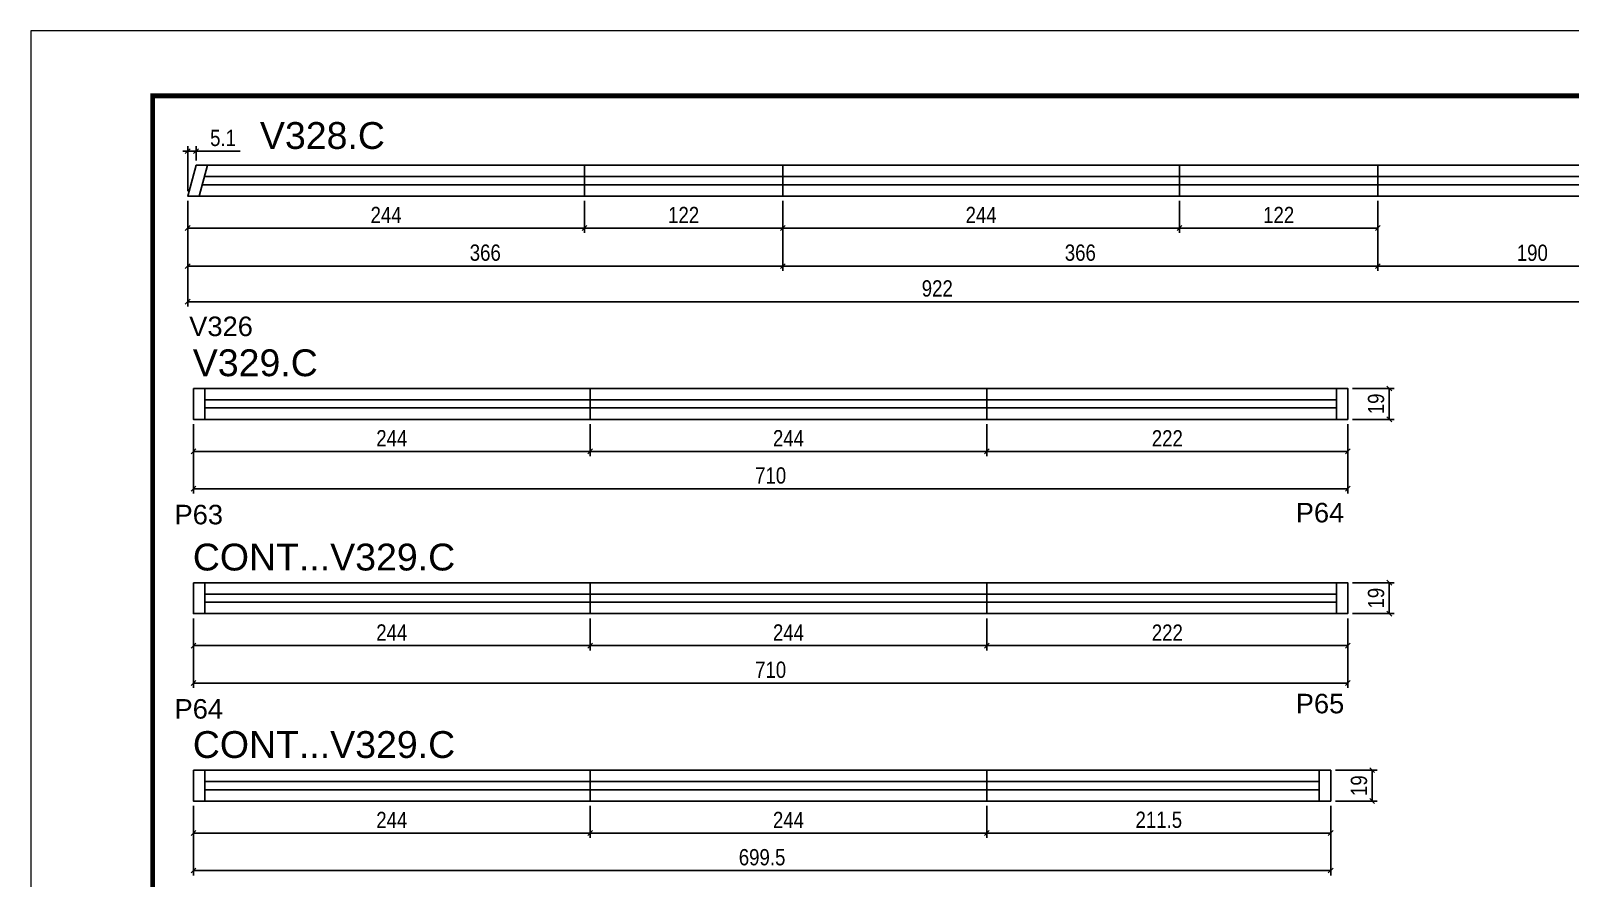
# Model space of a CAD drawing. Extents: x 3090 to 9343, y 762 to 5258.
# Drawn here: x 4688 to 5635, y 2439 to 2961 of the extents above; entities that cross this region are included whole.
import ezdxf

# ---------------------------------------------------------------- set-up
doc = ezdxf.new("R2010")
doc.units = 0
doc.linetypes.add('DASHED', pattern=[0.75, 0.5, -0.25])
doc.layers.add('00 - FELIPE', color=2, linetype='Continuous', plot=False)
for name, color, linetype in [('5', 5, 'Continuous'), ('NOMENCLATURA', 7, 'Continuous'), ('Painéis', 200, 'Continuous'), ('SARR_2.2x7', 40, 'Continuous')]:
    doc.layers.add(name, color=color, linetype=linetype)
for name, color, linetype, lineweight in [('Escoras', 2, 'Continuous', 25), ('Folhas', 255, 'Continuous', 9), ('Romaneio', 3, 'Continuous', 13), ('SARRAFO DE PRESSAO', 251, 'DASHED', 9)]:
    doc.layers.add(name, color=color, linetype=linetype, lineweight=lineweight)
doc.styles.add('COTA TECNICA', font='techl___.ttf', dxfattribs={"height": 10})
doc.styles.add('COTA TECNICA-50', font='techl___.ttf', dxfattribs={"height": 10})
doc.styles.get("Standard").update_dxf_attribs({"font": 'arial.ttf'})
doc.dimstyles.new('COTA PAINEL-50', dxfattribs={"dimtxt": 10, "dimasz": 3, "dimexe": 3, "dimexo": 3, "dimgap": 3, "dimtad": 1, "dimdec": 1, "dimzin": 12, "dimdsep": 46, "dimtxsty": 'COTA TECNICA-50', "dimblk1": 'OBLIQUE', "dimblk2": 'OBLIQUE', "dimsah": 1, "dimcen": 0.9, "dimclrd": 4, "dimclre": 4, "dimclrt": 240, "dimadec": 1, "dimazin": 3, "dimtfac": 1, "dimtdec": 1, "dimtmove": 0, "dimatfit": 3, "dimfxl": 1, "dimtolj": 1, "dimtzin": 12, "dimarcsym": 0})
doc.dimstyles.new('PAINEL', dxfattribs={"dimtxt": 10, "dimasz": 3, "dimexe": 3, "dimexo": 3, "dimgap": 3, "dimtad": 1, "dimdec": 1, "dimzin": 12, "dimdsep": 46, "dimtxsty": 'COTA TECNICA', "dimblk1": 'OBLIQUE', "dimblk2": 'OBLIQUE', "dimsah": 1, "dimcen": 0.9, "dimclrd": 4, "dimclre": 4, "dimclrt": 240, "dimadec": 1, "dimazin": 3, "dimtfac": 1, "dimtdec": 1, "dimtmove": 0, "dimatfit": 3, "dimfxl": 1, "dimtolj": 1, "dimtzin": 12, "dimarcsym": 0})

# ---------------------------------------------------------------- blocks, each defined once
blk = doc.blocks.new('9999999999')
at = {"layer": 'Folhas'}
blk.add_lwpolyline([(98138.98, 34190.21), (99623.98, 34190.21), (99623.98, 35240.21), (98138.98, 35240.21)], close=True, dxfattribs=at)
at = {"layer": 'Folhas', "color": 30, "const_width": 3}
blk.add_lwpolyline([(98213.98, 34230.21), (99583.98, 34230.21), (99583.98, 35200.21), (98213.98, 35200.21)], close=True, dxfattribs=at)
blk = doc.blocks.new('_Oblique')
at = {"color": 0, "linetype": 'ByBlock', "lineweight": -2}
blk.add_line((-0.5, -0.5), (0.5, 0.5), dxfattribs=at)
blk = doc.blocks.new('*D348')
at = {"layer": 'Defpoints', "color": 0, "linetype": 'ByBlock', "transparency": 16777216}
for p in [(4784.97, 2858.84), (5028.97, 2858.84), (5028.97, 2839.16)]:
    blk.add_point(p, dxfattribs=at)
at = {"layer": 'Romaneio', "color": 4, "linetype": 'ByBlock', "lineweight": -2, "transparency": 16777216}
for p, q in [((4784.97, 2855.84), (4784.97, 2836.16)), ((5028.97, 2855.84), (5028.97, 2836.16)), ((4784.97, 2839.16), (5028.97, 2839.16))]:
    blk.add_line(p, q, dxfattribs=at)
at = {"layer": 'Romaneio', "color": 4, "linetype": 'ByBlock', "lineweight": -2, "transparency": 16777216, "xscale": 3, "yscale": 3, "zscale": 3, "rotation": 180}
blk.add_blockref('_Oblique', (4784.97, 2839.16), dxfattribs=at)
at = {"layer": 'Romaneio', "color": 4, "linetype": 'ByBlock', "lineweight": -2, "transparency": 16777216, "xscale": 3, "yscale": 3, "zscale": 3}
blk.add_blockref('_Oblique', (5028.97, 2839.16), dxfattribs=at)
at = {"layer": 'Romaneio', "color": 240, "linetype": 'ByBlock', "transparency": 16777216, "insert": (4906.97, 2847.23), "char_height": 10, "attachment_point": 5, "style": 'COTA TECNICA-50'}
blk.add_mtext('\\A1;244', dxfattribs=at)
blk = doc.blocks.new('*D349')
at = {"layer": 'Defpoints', "color": 0, "linetype": 'ByBlock', "transparency": 16777216}
for p in [(5028.97, 2858.84), (5150.97, 2858.84), (5150.97, 2839.16)]:
    blk.add_point(p, dxfattribs=at)
at = {"layer": 'Romaneio', "color": 4, "linetype": 'ByBlock', "lineweight": -2, "transparency": 16777216}
for p, q in [((5028.97, 2855.84), (5028.97, 2836.16)), ((5150.97, 2855.84), (5150.97, 2836.16)), ((5028.97, 2839.16), (5150.97, 2839.16))]:
    blk.add_line(p, q, dxfattribs=at)
at = {"layer": 'Romaneio', "color": 4, "linetype": 'ByBlock', "lineweight": -2, "transparency": 16777216, "xscale": 3, "yscale": 3, "zscale": 3, "rotation": 180}
blk.add_blockref('_Oblique', (5028.97, 2839.16), dxfattribs=at)
at = {"layer": 'Romaneio', "color": 4, "linetype": 'ByBlock', "lineweight": -2, "transparency": 16777216, "xscale": 3, "yscale": 3, "zscale": 3}
blk.add_blockref('_Oblique', (5150.97, 2839.16), dxfattribs=at)
at = {"layer": 'Romaneio', "color": 240, "linetype": 'ByBlock', "transparency": 16777216, "insert": (5089.97, 2847.22), "char_height": 10, "attachment_point": 5, "style": 'COTA TECNICA-50'}
blk.add_mtext('\\A1;122', dxfattribs=at)
blk = doc.blocks.new('*D73')
at = {"layer": 'Defpoints', "color": 0, "linetype": 'ByBlock', "transparency": 16777216}
for p in [(5516.97, 2858.84), (5706.99, 2858.84), (5706.99, 2815.78)]:
    blk.add_point(p, dxfattribs=at)
at = {"layer": 'Escoras', "color": 4, "linetype": 'ByBlock', "lineweight": -2, "transparency": 16777216}
for p, q in [((5516.97, 2855.84), (5516.97, 2812.78)), ((5706.99, 2855.84), (5706.99, 2812.78)), ((5516.97, 2815.78), (5706.99, 2815.78))]:
    blk.add_line(p, q, dxfattribs=at)
at = {"layer": 'Escoras', "color": 4, "linetype": 'ByBlock', "lineweight": -2, "transparency": 16777216, "xscale": 3, "yscale": 3, "zscale": 3, "rotation": 180}
blk.add_blockref('_Oblique', (5516.97, 2815.78), dxfattribs=at)
at = {"layer": 'Escoras', "color": 4, "linetype": 'ByBlock', "lineweight": -2, "transparency": 16777216, "xscale": 3, "yscale": 3, "zscale": 3}
blk.add_blockref('_Oblique', (5706.99, 2815.78), dxfattribs=at)
at = {"layer": 'Escoras', "color": 240, "linetype": 'ByBlock', "transparency": 16777216, "insert": (5611.98, 2823.91), "char_height": 10, "attachment_point": 5, "style": 'COTA TECNICA-50'}
blk.add_mtext('\\A1;190', dxfattribs=at)
blk = doc.blocks.new('*D74')
at = {"layer": 'Defpoints', "color": 0, "linetype": 'ByBlock', "transparency": 16777216}
for p in [(5394.97, 2858.84), (5516.97, 2858.84), (5516.97, 2839.16)]:
    blk.add_point(p, dxfattribs=at)
at = {"layer": 'Escoras', "color": 4, "linetype": 'ByBlock', "lineweight": -2, "transparency": 16777216}
for p, q in [((5394.97, 2855.84), (5394.97, 2836.16)), ((5516.97, 2855.84), (5516.97, 2836.16)), ((5394.97, 2839.16), (5516.97, 2839.16))]:
    blk.add_line(p, q, dxfattribs=at)
at = {"layer": 'Escoras', "color": 4, "linetype": 'ByBlock', "lineweight": -2, "transparency": 16777216, "xscale": 3, "yscale": 3, "zscale": 3, "rotation": 180}
blk.add_blockref('_Oblique', (5394.97, 2839.16), dxfattribs=at)
at = {"layer": 'Escoras', "color": 4, "linetype": 'ByBlock', "lineweight": -2, "transparency": 16777216, "xscale": 3, "yscale": 3, "zscale": 3}
blk.add_blockref('_Oblique', (5516.97, 2839.16), dxfattribs=at)
at = {"layer": 'Escoras', "color": 240, "linetype": 'ByBlock', "transparency": 16777216, "insert": (5455.97, 2847.22), "char_height": 10, "attachment_point": 5, "style": 'COTA TECNICA-50'}
blk.add_mtext('\\A1;122', dxfattribs=at)
blk = doc.blocks.new('*D351')
at = {"layer": 'Defpoints', "color": 0, "linetype": 'ByBlock', "transparency": 16777216}
for p in [(4790.06, 2886.47), (4790.06, 2877.84), (4784.97, 2858.84)]:
    blk.add_point(p, dxfattribs=at)
at = {"layer": 'Escoras', "color": 4, "linetype": 'ByBlock', "lineweight": -2, "transparency": 16777216}
for p, q in [((4784.97, 2861.84), (4784.97, 2889.47)), ((4790.06, 2880.84), (4790.06, 2889.47)), ((4784.97, 2886.47), (4781.97, 2886.47)), ((4784.97, 2886.47), (4790.06, 2886.47)), ((4790.06, 2886.47), (4817.3, 2886.47))]:
    blk.add_line(p, q, dxfattribs=at)
at = {"layer": 'Escoras', "color": 4, "linetype": 'ByBlock', "lineweight": -2, "transparency": 16777216, "xscale": 3, "yscale": 3, "zscale": 3}
blk.add_blockref('_Oblique', (4784.97, 2886.47), dxfattribs=at)
at = {"layer": 'Escoras', "color": 4, "linetype": 'ByBlock', "lineweight": -2, "transparency": 16777216, "xscale": 3, "yscale": 3, "zscale": 3, "rotation": 180}
blk.add_blockref('_Oblique', (4790.06, 2886.47), dxfattribs=at)
at = {"layer": 'Escoras', "color": 240, "linetype": 'ByBlock', "transparency": 16777216, "insert": (4806.68, 2894.57), "char_height": 10, "attachment_point": 5, "style": 'COTA TECNICA-50'}
blk.add_mtext('\\A1;5.1', dxfattribs=at)
blk = doc.blocks.new('*D76')
at = {"layer": 'Defpoints', "color": 0, "linetype": 'ByBlock', "transparency": 16777216}
for p in [(4788.48, 2721.53), (5498.48, 2721.53), (5498.48, 2678.83)]:
    blk.add_point(p, dxfattribs=at)
at = {"layer": 'Romaneio', "color": 4, "linetype": 'ByBlock', "lineweight": -2, "transparency": 16777216}
for p, q in [((4788.48, 2718.53), (4788.48, 2675.83)), ((5498.48, 2718.53), (5498.48, 2675.83)), ((4788.48, 2678.83), (5498.48, 2678.83))]:
    blk.add_line(p, q, dxfattribs=at)
at = {"layer": 'Romaneio', "color": 4, "linetype": 'ByBlock', "lineweight": -2, "transparency": 16777216, "xscale": 3, "yscale": 3, "zscale": 3, "rotation": 180}
blk.add_blockref('_Oblique', (4788.48, 2678.83), dxfattribs=at)
at = {"layer": 'Romaneio', "color": 4, "linetype": 'ByBlock', "lineweight": -2, "transparency": 16777216, "xscale": 3, "yscale": 3, "zscale": 3}
blk.add_blockref('_Oblique', (5498.48, 2678.83), dxfattribs=at)
at = {"layer": 'Romaneio', "color": 240, "linetype": 'ByBlock', "transparency": 16777216, "insert": (5143.48, 2686.93), "char_height": 10, "attachment_point": 5, "style": 'COTA TECNICA-50'}
blk.add_mtext('\\A1;710', dxfattribs=at)
blk = doc.blocks.new('*D352')
at = {"layer": 'Defpoints', "color": 0, "linetype": 'ByBlock', "transparency": 16777216}
for p in [(4788.48, 2721.53), (5032.48, 2721.53), (5032.48, 2701.85)]:
    blk.add_point(p, dxfattribs=at)
at = {"layer": 'Romaneio', "color": 4, "linetype": 'ByBlock', "lineweight": -2, "transparency": 16777216}
for p, q in [((4788.48, 2718.53), (4788.48, 2698.85)), ((5032.48, 2718.53), (5032.48, 2698.85)), ((4788.48, 2701.85), (5032.48, 2701.85))]:
    blk.add_line(p, q, dxfattribs=at)
at = {"layer": 'Romaneio', "color": 4, "linetype": 'ByBlock', "lineweight": -2, "transparency": 16777216, "xscale": 3, "yscale": 3, "zscale": 3, "rotation": 180}
blk.add_blockref('_Oblique', (4788.48, 2701.85), dxfattribs=at)
at = {"layer": 'Romaneio', "color": 4, "linetype": 'ByBlock', "lineweight": -2, "transparency": 16777216, "xscale": 3, "yscale": 3, "zscale": 3}
blk.add_blockref('_Oblique', (5032.48, 2701.85), dxfattribs=at)
at = {"layer": 'Romaneio', "color": 240, "linetype": 'ByBlock', "transparency": 16777216, "insert": (4910.48, 2709.92), "char_height": 10, "attachment_point": 5, "style": 'COTA TECNICA-50'}
blk.add_mtext('\\A1;244', dxfattribs=at)
blk = doc.blocks.new('*D353')
at = {"layer": 'Defpoints', "color": 0, "linetype": 'ByBlock', "transparency": 16777216}
for p in [(5032.48, 2721.53), (5276.48, 2721.53), (5276.48, 2701.85)]:
    blk.add_point(p, dxfattribs=at)
at = {"layer": 'Romaneio', "color": 4, "linetype": 'ByBlock', "lineweight": -2, "transparency": 16777216}
for p, q in [((5032.48, 2718.53), (5032.48, 2698.85)), ((5276.48, 2718.53), (5276.48, 2698.85)), ((5032.48, 2701.85), (5276.48, 2701.85))]:
    blk.add_line(p, q, dxfattribs=at)
at = {"layer": 'Romaneio', "color": 4, "linetype": 'ByBlock', "lineweight": -2, "transparency": 16777216, "xscale": 3, "yscale": 3, "zscale": 3, "rotation": 180}
blk.add_blockref('_Oblique', (5032.48, 2701.85), dxfattribs=at)
at = {"layer": 'Romaneio', "color": 4, "linetype": 'ByBlock', "lineweight": -2, "transparency": 16777216, "xscale": 3, "yscale": 3, "zscale": 3}
blk.add_blockref('_Oblique', (5276.48, 2701.85), dxfattribs=at)
at = {"layer": 'Romaneio', "color": 240, "linetype": 'ByBlock', "transparency": 16777216, "insert": (5154.48, 2709.92), "char_height": 10, "attachment_point": 5, "style": 'COTA TECNICA-50'}
blk.add_mtext('\\A1;244', dxfattribs=at)
blk = doc.blocks.new('*D354')
at = {"layer": 'Defpoints', "color": 0, "linetype": 'ByBlock', "transparency": 16777216}
for p in [(5276.48, 2721.53), (5498.48, 2721.53), (5498.48, 2701.85)]:
    blk.add_point(p, dxfattribs=at)
at = {"layer": 'Romaneio', "color": 4, "linetype": 'ByBlock', "lineweight": -2, "transparency": 16777216}
for p, q in [((5276.48, 2718.53), (5276.48, 2698.85)), ((5498.48, 2718.53), (5498.48, 2698.85)), ((5276.48, 2701.85), (5498.48, 2701.85))]:
    blk.add_line(p, q, dxfattribs=at)
at = {"layer": 'Romaneio', "color": 4, "linetype": 'ByBlock', "lineweight": -2, "transparency": 16777216, "xscale": 3, "yscale": 3, "zscale": 3, "rotation": 180}
blk.add_blockref('_Oblique', (5276.48, 2701.85), dxfattribs=at)
at = {"layer": 'Romaneio', "color": 4, "linetype": 'ByBlock', "lineweight": -2, "transparency": 16777216, "xscale": 3, "yscale": 3, "zscale": 3}
blk.add_blockref('_Oblique', (5498.48, 2701.85), dxfattribs=at)
at = {"layer": 'Romaneio', "color": 240, "linetype": 'ByBlock', "transparency": 16777216, "insert": (5387.48, 2709.85), "char_height": 10, "attachment_point": 5, "style": 'COTA TECNICA-50'}
blk.add_mtext('\\A1;222', dxfattribs=at)
blk = doc.blocks.new('*D77')
at = {"layer": 'Defpoints', "color": 0, "linetype": 'ByBlock', "transparency": 16777216}
for p in [(5498.48, 2740.53), (5498.48, 2721.53), (5523.99, 2721.53)]:
    blk.add_point(p, dxfattribs=at)
at = {"layer": 'Romaneio', "color": 4, "linetype": 'ByBlock', "lineweight": -2, "transparency": 16777216}
for p, q in [((5501.48, 2740.53), (5526.99, 2740.53)), ((5523.99, 2740.53), (5523.99, 2721.53)), ((5501.48, 2721.53), (5526.99, 2721.53))]:
    blk.add_line(p, q, dxfattribs=at)
at = {"layer": 'Romaneio', "color": 4, "linetype": 'ByBlock', "lineweight": -2, "transparency": 16777216, "xscale": 3, "yscale": 3, "zscale": 3}
for p, rotation in [((5523.99, 2740.53), 90), ((5523.99, 2721.53), 270)]:
    blk.add_blockref('_Oblique', p, dxfattribs=dict(at, rotation=rotation))
at = {"layer": 'Romaneio', "color": 240, "linetype": 'ByBlock', "transparency": 16777216, "insert": (5515.91, 2731.03), "char_height": 10, "attachment_point": 5, "rotation": 90, "style": 'COTA TECNICA-50'}
blk.add_mtext('\\A1;19', dxfattribs=at)
blk = doc.blocks.new('*D78')
at = {"layer": 'Defpoints', "color": 0, "linetype": 'ByBlock', "transparency": 16777216}
for p in [(4788.48, 2602.02), (5498.48, 2602.02), (5498.48, 2559.32)]:
    blk.add_point(p, dxfattribs=at)
at = {"layer": 'Romaneio', "color": 4, "linetype": 'ByBlock', "lineweight": -2, "transparency": 16777216}
for p, q in [((4788.48, 2599.02), (4788.48, 2556.32)), ((5498.48, 2599.02), (5498.48, 2556.32)), ((4788.48, 2559.32), (5498.48, 2559.32))]:
    blk.add_line(p, q, dxfattribs=at)
at = {"layer": 'Romaneio', "color": 4, "linetype": 'ByBlock', "lineweight": -2, "transparency": 16777216, "xscale": 3, "yscale": 3, "zscale": 3, "rotation": 180}
blk.add_blockref('_Oblique', (4788.48, 2559.32), dxfattribs=at)
at = {"layer": 'Romaneio', "color": 4, "linetype": 'ByBlock', "lineweight": -2, "transparency": 16777216, "xscale": 3, "yscale": 3, "zscale": 3}
blk.add_blockref('_Oblique', (5498.48, 2559.32), dxfattribs=at)
at = {"layer": 'Romaneio', "color": 240, "linetype": 'ByBlock', "transparency": 16777216, "insert": (5143.48, 2567.42), "char_height": 10, "attachment_point": 5, "style": 'COTA TECNICA-50'}
blk.add_mtext('\\A1;710', dxfattribs=at)
blk = doc.blocks.new('*D355')
at = {"layer": 'Defpoints', "color": 0, "linetype": 'ByBlock', "transparency": 16777216}
for p in [(4788.48, 2602.02), (5032.48, 2602.02), (5032.48, 2582.34)]:
    blk.add_point(p, dxfattribs=at)
at = {"layer": 'Romaneio', "color": 4, "linetype": 'ByBlock', "lineweight": -2, "transparency": 16777216}
for p, q in [((4788.48, 2599.02), (4788.48, 2579.34)), ((5032.48, 2599.02), (5032.48, 2579.34)), ((4788.48, 2582.34), (5032.48, 2582.34))]:
    blk.add_line(p, q, dxfattribs=at)
at = {"layer": 'Romaneio', "color": 4, "linetype": 'ByBlock', "lineweight": -2, "transparency": 16777216, "xscale": 3, "yscale": 3, "zscale": 3, "rotation": 180}
blk.add_blockref('_Oblique', (4788.48, 2582.34), dxfattribs=at)
at = {"layer": 'Romaneio', "color": 4, "linetype": 'ByBlock', "lineweight": -2, "transparency": 16777216, "xscale": 3, "yscale": 3, "zscale": 3}
blk.add_blockref('_Oblique', (5032.48, 2582.34), dxfattribs=at)
at = {"layer": 'Romaneio', "color": 240, "linetype": 'ByBlock', "transparency": 16777216, "insert": (4910.48, 2590.42), "char_height": 10, "attachment_point": 5, "style": 'COTA TECNICA-50'}
blk.add_mtext('\\A1;244', dxfattribs=at)
blk = doc.blocks.new('*D356')
at = {"layer": 'Defpoints', "color": 0, "linetype": 'ByBlock', "transparency": 16777216}
for p in [(5032.48, 2602.02), (5276.48, 2602.02), (5276.48, 2582.34)]:
    blk.add_point(p, dxfattribs=at)
at = {"layer": 'Romaneio', "color": 4, "linetype": 'ByBlock', "lineweight": -2, "transparency": 16777216}
for p, q in [((5032.48, 2599.02), (5032.48, 2579.34)), ((5276.48, 2599.02), (5276.48, 2579.34)), ((5032.48, 2582.34), (5276.48, 2582.34))]:
    blk.add_line(p, q, dxfattribs=at)
at = {"layer": 'Romaneio', "color": 4, "linetype": 'ByBlock', "lineweight": -2, "transparency": 16777216, "xscale": 3, "yscale": 3, "zscale": 3, "rotation": 180}
blk.add_blockref('_Oblique', (5032.48, 2582.34), dxfattribs=at)
at = {"layer": 'Romaneio', "color": 4, "linetype": 'ByBlock', "lineweight": -2, "transparency": 16777216, "xscale": 3, "yscale": 3, "zscale": 3}
blk.add_blockref('_Oblique', (5276.48, 2582.34), dxfattribs=at)
at = {"layer": 'Romaneio', "color": 240, "linetype": 'ByBlock', "transparency": 16777216, "insert": (5154.48, 2590.42), "char_height": 10, "attachment_point": 5, "style": 'COTA TECNICA-50'}
blk.add_mtext('\\A1;244', dxfattribs=at)
blk = doc.blocks.new('*D357')
at = {"layer": 'Defpoints', "color": 0, "linetype": 'ByBlock', "transparency": 16777216}
for p in [(5276.48, 2602.02), (5498.48, 2602.02), (5498.48, 2582.34)]:
    blk.add_point(p, dxfattribs=at)
at = {"layer": 'Romaneio', "color": 4, "linetype": 'ByBlock', "lineweight": -2, "transparency": 16777216}
for p, q in [((5276.48, 2599.02), (5276.48, 2579.34)), ((5498.48, 2599.02), (5498.48, 2579.34)), ((5276.48, 2582.34), (5498.48, 2582.34))]:
    blk.add_line(p, q, dxfattribs=at)
at = {"layer": 'Romaneio', "color": 4, "linetype": 'ByBlock', "lineweight": -2, "transparency": 16777216, "xscale": 3, "yscale": 3, "zscale": 3, "rotation": 180}
blk.add_blockref('_Oblique', (5276.48, 2582.34), dxfattribs=at)
at = {"layer": 'Romaneio', "color": 4, "linetype": 'ByBlock', "lineweight": -2, "transparency": 16777216, "xscale": 3, "yscale": 3, "zscale": 3}
blk.add_blockref('_Oblique', (5498.48, 2582.34), dxfattribs=at)
at = {"layer": 'Romaneio', "color": 240, "linetype": 'ByBlock', "transparency": 16777216, "insert": (5387.48, 2590.34), "char_height": 10, "attachment_point": 5, "style": 'COTA TECNICA-50'}
blk.add_mtext('\\A1;222', dxfattribs=at)
blk = doc.blocks.new('*D79')
at = {"layer": 'Defpoints', "color": 0, "linetype": 'ByBlock', "transparency": 16777216}
for p in [(5498.48, 2621.02), (5498.48, 2602.02), (5523.99, 2602.02)]:
    blk.add_point(p, dxfattribs=at)
at = {"layer": 'Romaneio', "color": 4, "linetype": 'ByBlock', "lineweight": -2, "transparency": 16777216}
for p, q in [((5501.48, 2621.02), (5526.99, 2621.02)), ((5523.99, 2621.02), (5523.99, 2602.02)), ((5501.48, 2602.02), (5526.99, 2602.02))]:
    blk.add_line(p, q, dxfattribs=at)
at = {"layer": 'Romaneio', "color": 4, "linetype": 'ByBlock', "lineweight": -2, "transparency": 16777216, "xscale": 3, "yscale": 3, "zscale": 3}
for p, rotation in [((5523.99, 2621.02), 90), ((5523.99, 2602.02), 270)]:
    blk.add_blockref('_Oblique', p, dxfattribs=dict(at, rotation=rotation))
at = {"layer": 'Romaneio', "color": 240, "linetype": 'ByBlock', "transparency": 16777216, "insert": (5515.91, 2611.52), "char_height": 10, "attachment_point": 5, "rotation": 90, "style": 'COTA TECNICA-50'}
blk.add_mtext('\\A1;19', dxfattribs=at)
blk = doc.blocks.new('*D80')
at = {"layer": 'Defpoints', "color": 0, "linetype": 'ByBlock', "transparency": 16777216}
for p in [(4788.48, 2486.71), (5487.98, 2486.71), (5487.98, 2444)]:
    blk.add_point(p, dxfattribs=at)
at = {"layer": 'Romaneio', "color": 4, "linetype": 'ByBlock', "lineweight": -2, "transparency": 16777216}
for p, q in [((4788.48, 2483.71), (4788.48, 2441)), ((5487.98, 2483.71), (5487.98, 2441)), ((4788.48, 2444), (5487.98, 2444))]:
    blk.add_line(p, q, dxfattribs=at)
at = {"layer": 'Romaneio', "color": 4, "linetype": 'ByBlock', "lineweight": -2, "transparency": 16777216, "xscale": 3, "yscale": 3, "zscale": 3, "rotation": 180}
blk.add_blockref('_Oblique', (4788.48, 2444), dxfattribs=at)
at = {"layer": 'Romaneio', "color": 4, "linetype": 'ByBlock', "lineweight": -2, "transparency": 16777216, "xscale": 3, "yscale": 3, "zscale": 3}
blk.add_blockref('_Oblique', (5487.98, 2444), dxfattribs=at)
at = {"layer": 'Romaneio', "color": 240, "linetype": 'ByBlock', "transparency": 16777216, "insert": (5138.23, 2452.14), "char_height": 10, "attachment_point": 5, "style": 'COTA TECNICA-50'}
blk.add_mtext('\\A1;699.5', dxfattribs=at)
blk = doc.blocks.new('*D358')
at = {"layer": 'Defpoints', "color": 0, "linetype": 'ByBlock', "transparency": 16777216}
for p in [(4788.48, 2486.71), (5032.48, 2486.71), (5032.48, 2467.03)]:
    blk.add_point(p, dxfattribs=at)
at = {"layer": 'Romaneio', "color": 4, "linetype": 'ByBlock', "lineweight": -2, "transparency": 16777216}
for p, q in [((4788.48, 2483.71), (4788.48, 2464.03)), ((5032.48, 2483.71), (5032.48, 2464.03)), ((4788.48, 2467.03), (5032.48, 2467.03))]:
    blk.add_line(p, q, dxfattribs=at)
at = {"layer": 'Romaneio', "color": 4, "linetype": 'ByBlock', "lineweight": -2, "transparency": 16777216, "xscale": 3, "yscale": 3, "zscale": 3, "rotation": 180}
blk.add_blockref('_Oblique', (4788.48, 2467.03), dxfattribs=at)
at = {"layer": 'Romaneio', "color": 4, "linetype": 'ByBlock', "lineweight": -2, "transparency": 16777216, "xscale": 3, "yscale": 3, "zscale": 3}
blk.add_blockref('_Oblique', (5032.48, 2467.03), dxfattribs=at)
at = {"layer": 'Romaneio', "color": 240, "linetype": 'ByBlock', "transparency": 16777216, "insert": (4910.48, 2475.1), "char_height": 10, "attachment_point": 5, "style": 'COTA TECNICA-50'}
blk.add_mtext('\\A1;244', dxfattribs=at)
blk = doc.blocks.new('*D359')
at = {"layer": 'Defpoints', "color": 0, "linetype": 'ByBlock', "transparency": 16777216}
for p in [(5032.48, 2486.71), (5276.48, 2486.71), (5276.48, 2467.03)]:
    blk.add_point(p, dxfattribs=at)
at = {"layer": 'Romaneio', "color": 4, "linetype": 'ByBlock', "lineweight": -2, "transparency": 16777216}
for p, q in [((5032.48, 2483.71), (5032.48, 2464.03)), ((5276.48, 2483.71), (5276.48, 2464.03)), ((5032.48, 2467.03), (5276.48, 2467.03))]:
    blk.add_line(p, q, dxfattribs=at)
at = {"layer": 'Romaneio', "color": 4, "linetype": 'ByBlock', "lineweight": -2, "transparency": 16777216, "xscale": 3, "yscale": 3, "zscale": 3, "rotation": 180}
blk.add_blockref('_Oblique', (5032.48, 2467.03), dxfattribs=at)
at = {"layer": 'Romaneio', "color": 4, "linetype": 'ByBlock', "lineweight": -2, "transparency": 16777216, "xscale": 3, "yscale": 3, "zscale": 3}
blk.add_blockref('_Oblique', (5276.48, 2467.03), dxfattribs=at)
at = {"layer": 'Romaneio', "color": 240, "linetype": 'ByBlock', "transparency": 16777216, "insert": (5154.48, 2475.1), "char_height": 10, "attachment_point": 5, "style": 'COTA TECNICA-50'}
blk.add_mtext('\\A1;244', dxfattribs=at)
blk = doc.blocks.new('*D360')
at = {"layer": 'Defpoints', "color": 0, "linetype": 'ByBlock', "transparency": 16777216}
for p in [(5276.48, 2486.71), (5487.98, 2486.71), (5487.98, 2467.03)]:
    blk.add_point(p, dxfattribs=at)
at = {"layer": 'Romaneio', "color": 4, "linetype": 'ByBlock', "lineweight": -2, "transparency": 16777216}
for p, q in [((5276.48, 2483.71), (5276.48, 2464.03)), ((5487.98, 2483.71), (5487.98, 2464.03)), ((5276.48, 2467.03), (5487.98, 2467.03))]:
    blk.add_line(p, q, dxfattribs=at)
at = {"layer": 'Romaneio', "color": 4, "linetype": 'ByBlock', "lineweight": -2, "transparency": 16777216, "xscale": 3, "yscale": 3, "zscale": 3, "rotation": 180}
blk.add_blockref('_Oblique', (5276.48, 2467.03), dxfattribs=at)
at = {"layer": 'Romaneio', "color": 4, "linetype": 'ByBlock', "lineweight": -2, "transparency": 16777216, "xscale": 3, "yscale": 3, "zscale": 3}
blk.add_blockref('_Oblique', (5487.98, 2467.03), dxfattribs=at)
at = {"layer": 'Romaneio', "color": 240, "linetype": 'ByBlock', "transparency": 16777216, "insert": (5382.23, 2475.14), "char_height": 10, "attachment_point": 5, "style": 'COTA TECNICA-50'}
blk.add_mtext('\\A1;211.5', dxfattribs=at)
blk = doc.blocks.new('*D81')
at = {"layer": 'Defpoints', "color": 0, "linetype": 'ByBlock', "transparency": 16777216}
for p in [(5487.98, 2505.71), (5487.98, 2486.71), (5513.49, 2486.71)]:
    blk.add_point(p, dxfattribs=at)
at = {"layer": 'Romaneio', "color": 4, "linetype": 'ByBlock', "lineweight": -2, "transparency": 16777216}
for p, q in [((5490.98, 2505.71), (5516.49, 2505.71)), ((5513.49, 2505.71), (5513.49, 2486.71)), ((5490.98, 2486.71), (5516.49, 2486.71))]:
    blk.add_line(p, q, dxfattribs=at)
at = {"layer": 'Romaneio', "color": 4, "linetype": 'ByBlock', "lineweight": -2, "transparency": 16777216, "xscale": 3, "yscale": 3, "zscale": 3}
for p, rotation in [((5513.49, 2505.71), 90), ((5513.49, 2486.71), 270)]:
    blk.add_blockref('_Oblique', p, dxfattribs=dict(at, rotation=rotation))
at = {"layer": 'Romaneio', "color": 240, "linetype": 'ByBlock', "transparency": 16777216, "insert": (5505.41, 2496.21), "char_height": 10, "attachment_point": 5, "rotation": 90, "style": 'COTA TECNICA-50'}
blk.add_mtext('\\A1;19', dxfattribs=at)
blk = doc.blocks.new('*D481')
at = {"layer": '00 - FELIPE', "color": 4, "lineweight": -2, "transparency": 16777216}
for p, q in [((4784.97, 2855.84), (4784.97, 2812.78)), ((5150.97, 2855.84), (5150.97, 2812.78)), ((4784.97, 2815.78), (5150.97, 2815.78))]:
    blk.add_line(p, q, dxfattribs=at)
at = {"layer": 'Defpoints', "color": 0, "transparency": 16777216}
for p in [(4784.97, 2858.84), (5150.97, 2858.84), (5150.97, 2815.78)]:
    blk.add_point(p, dxfattribs=at)
at = {"layer": '00 - FELIPE', "color": 4, "lineweight": -2, "transparency": 16777216, "xscale": 3, "yscale": 3, "zscale": 3, "rotation": 180}
blk.add_blockref('_Oblique', (4784.97, 2815.78), dxfattribs=at)
at = {"layer": '00 - FELIPE', "color": 4, "lineweight": -2, "transparency": 16777216, "xscale": 3, "yscale": 3, "zscale": 3}
blk.add_blockref('_Oblique', (5150.97, 2815.78), dxfattribs=at)
at = {"layer": '00 - FELIPE', "color": 240, "transparency": 16777216, "insert": (4967.97, 2824), "char_height": 10, "attachment_point": 5, "style": 'COTA TECNICA'}
blk.add_mtext('\\A1;366', dxfattribs=at)
blk = doc.blocks.new('*D483')
at = {"layer": '00 - FELIPE', "color": 4, "lineweight": -2, "transparency": 16777216}
for p, q in [((5150.97, 2855.84), (5150.97, 2812.78)), ((5516.97, 2855.84), (5516.97, 2812.78)), ((5150.97, 2815.78), (5516.97, 2815.78))]:
    blk.add_line(p, q, dxfattribs=at)
at = {"layer": 'Defpoints', "color": 0, "transparency": 16777216}
for p in [(5150.97, 2858.84), (5516.97, 2858.84), (5516.97, 2815.78)]:
    blk.add_point(p, dxfattribs=at)
at = {"layer": '00 - FELIPE', "color": 4, "lineweight": -2, "transparency": 16777216, "xscale": 3, "yscale": 3, "zscale": 3, "rotation": 180}
blk.add_blockref('_Oblique', (5150.97, 2815.78), dxfattribs=at)
at = {"layer": '00 - FELIPE', "color": 4, "lineweight": -2, "transparency": 16777216, "xscale": 3, "yscale": 3, "zscale": 3}
blk.add_blockref('_Oblique', (5516.97, 2815.78), dxfattribs=at)
at = {"layer": '00 - FELIPE', "color": 240, "transparency": 16777216, "insert": (5333.97, 2824), "char_height": 10, "attachment_point": 5, "style": 'COTA TECNICA'}
blk.add_mtext('\\A1;366', dxfattribs=at)
blk = doc.blocks.new('*D484')
at = {"layer": '00 - FELIPE', "color": 4, "lineweight": -2, "transparency": 16777216}
for p, q in [((4784.97, 2855.84), (4784.97, 2790.9)), ((5706.99, 2855.84), (5706.99, 2790.9)), ((4784.97, 2793.9), (5706.99, 2793.9))]:
    blk.add_line(p, q, dxfattribs=at)
at = {"layer": 'Defpoints', "color": 0, "transparency": 16777216}
for p in [(4784.97, 2858.84), (5706.99, 2858.84), (5706.99, 2793.9)]:
    blk.add_point(p, dxfattribs=at)
at = {"layer": '00 - FELIPE', "color": 4, "lineweight": -2, "transparency": 16777216, "xscale": 3, "yscale": 3, "zscale": 3, "rotation": 180}
blk.add_blockref('_Oblique', (4784.97, 2793.9), dxfattribs=at)
at = {"layer": '00 - FELIPE', "color": 4, "lineweight": -2, "transparency": 16777216, "xscale": 3, "yscale": 3, "zscale": 3}
blk.add_blockref('_Oblique', (5706.99, 2793.9), dxfattribs=at)
at = {"layer": '00 - FELIPE', "color": 240, "transparency": 16777216, "insert": (5245.98, 2801.99), "char_height": 10, "attachment_point": 5, "style": 'COTA TECNICA'}
blk.add_mtext('\\A1;922', dxfattribs=at)
blk = doc.blocks.new('*D485')
at = {"layer": '00 - FELIPE', "color": 4, "lineweight": -2, "transparency": 16777216}
for p, q in [((5150.97, 2855.84), (5150.97, 2836.16)), ((5394.97, 2855.84), (5394.97, 2836.16)), ((5150.97, 2839.16), (5394.97, 2839.16))]:
    blk.add_line(p, q, dxfattribs=at)
at = {"layer": 'Defpoints', "color": 0, "transparency": 16777216}
for p in [(5150.97, 2858.84), (5394.97, 2858.84), (5394.97, 2839.16)]:
    blk.add_point(p, dxfattribs=at)
at = {"layer": '00 - FELIPE', "color": 4, "lineweight": -2, "transparency": 16777216, "xscale": 3, "yscale": 3, "zscale": 3, "rotation": 180}
blk.add_blockref('_Oblique', (5150.97, 2839.16), dxfattribs=at)
at = {"layer": '00 - FELIPE', "color": 4, "lineweight": -2, "transparency": 16777216, "xscale": 3, "yscale": 3, "zscale": 3}
blk.add_blockref('_Oblique', (5394.97, 2839.16), dxfattribs=at)
at = {"layer": '00 - FELIPE', "color": 240, "transparency": 16777216, "insert": (5272.97, 2847.23), "char_height": 10, "attachment_point": 5, "style": 'COTA TECNICA'}
blk.add_mtext('\\A1;244', dxfattribs=at)

msp = doc.modelspace()

# ---------------------------------------------------------------- linework, layer by layer
at = {"layer": 'Painéis', "linetype": 'Continuous'}
for points in [[(4790.06, 2877.84), (5028.97, 2877.84), (5028.97, 2858.84), (4784.97, 2858.84)], [(5028.97, 2877.84), (5150.97, 2877.84), (5150.97, 2858.84), (5028.97, 2858.84)], [(5150.97, 2877.84), (5394.97, 2877.84), (5394.97, 2858.84), (5150.97, 2858.84)], [(5394.97, 2877.84), (5516.97, 2877.84), (5516.97, 2858.84), (5394.97, 2858.84)], [(5516.97, 2877.84), (5706.99, 2877.84), (5706.99, 2858.84), (5516.97, 2858.84)], [(4788.48, 2740.53), (5032.48, 2740.53), (5032.48, 2721.53), (4788.48, 2721.53)], [(5032.48, 2740.53), (5276.48, 2740.53), (5276.48, 2721.53), (5032.48, 2721.53)], [(5276.48, 2740.53), (5498.48, 2740.53), (5498.48, 2721.53), (5276.48, 2721.53)], [(4788.48, 2621.02), (5032.48, 2621.02), (5032.48, 2602.02), (4788.48, 2602.02)], [(5032.48, 2621.02), (5276.48, 2621.02), (5276.48, 2602.02), (5032.48, 2602.02)], [(5276.48, 2621.02), (5498.48, 2621.02), (5498.48, 2602.02), (5276.48, 2602.02)], [(4788.48, 2505.71), (5032.48, 2505.71), (5032.48, 2486.71), (4788.48, 2486.71)], [(5032.48, 2505.71), (5276.48, 2505.71), (5276.48, 2486.71), (5032.48, 2486.71)], [(5276.48, 2505.71), (5487.98, 2505.71), (5487.98, 2486.71), (5276.48, 2486.71)]]:
    msp.add_lwpolyline(points, close=True, dxfattribs=at)
at = {"layer": 'SARR_2.2x7', "linetype": 'Continuous'}
for p, q in [((4797.06, 2877.84), (4791.97, 2858.84)), ((4795.19, 2870.84), (5084.97, 2870.84)), ((5084.97, 2870.84), (5150.97, 2870.84)), ((5150.97, 2870.84), (5450.97, 2870.84)), ((5450.97, 2870.84), (5516.97, 2870.84)), ((5516.97, 2870.84), (5699.99, 2870.84)), ((5084.97, 2865.84), (4793.85, 2865.84)), ((5084.97, 2865.84), (5150.97, 2865.84)), ((5450.97, 2865.84), (5150.97, 2865.84)), ((5450.97, 2865.84), (5516.97, 2865.84)), ((5699.99, 2865.84), (5516.97, 2865.84)), ((4795.48, 2740.53), (4795.48, 2721.53)), ((5491.48, 2740.53), (5491.48, 2721.53)), ((5032.48, 2733.53), (4795.48, 2733.53)), ((4795.48, 2728.53), (5032.48, 2728.53)), ((5032.48, 2733.53), (5276.48, 2733.53)), ((5276.48, 2728.53), (5032.48, 2728.53)), ((5276.48, 2733.53), (5491.48, 2733.53)), ((5491.48, 2728.53), (5276.48, 2728.53)), ((4795.48, 2621.02), (4795.48, 2602.02)), ((5032.48, 2614.02), (4795.48, 2614.02)), ((5032.48, 2614.02), (5276.48, 2614.02)), ((5276.48, 2614.02), (5491.48, 2614.02)), ((5491.48, 2621.02), (5491.48, 2602.02)), ((4795.48, 2609.02), (5032.48, 2609.02)), ((5276.48, 2609.02), (5032.48, 2609.02)), ((5491.48, 2609.02), (5276.48, 2609.02)), ((4795.48, 2505.71), (4795.48, 2486.71)), ((5480.98, 2505.71), (5480.98, 2486.71)), ((5032.48, 2498.71), (4795.48, 2498.71)), ((4795.48, 2493.71), (5032.48, 2493.71)), ((5032.48, 2498.71), (5276.48, 2498.71)), ((5276.48, 2493.71), (5032.48, 2493.71)), ((5276.48, 2498.71), (5480.98, 2498.71)), ((5480.98, 2493.71), (5276.48, 2493.71))]:
    msp.add_line(p, q, dxfattribs=at)

# ---------------------------------------------------------------- block references
at = {"layer": 'SARRAFO DE PRESSAO', "color": 6, "linetype": 'ByBlock'}
msp.add_blockref('9999999999', (-93450.55, -32279.68), dxfattribs=at)

# ---------------------------------------------------------------- texts
at = {"layer": '5', "linetype": 'Continuous'}
for s, p in [('V326', (4785.88, 2772.73)), ('P64', (5466.49, 2658.14)), ('P63', (4776.84, 2656.95)), ('P64', (4776.84, 2537.44)), ('P65', (5466.49, 2540.7))]:
    msp.add_text(s, height=12, rotation=359.99996, dxfattribs=at).set_placement(p)
at = {"layer": 'NOMENCLATURA', "linetype": 'Continuous'}
for s, p in [('V328.C', (4829.38, 2887.86)), ('V329.C', (4788.09, 2748.07)), ('CONT...V329.C', (4788.09, 2628.56)), ('CONT...V329.C', (4788.09, 2513.25))]:
    msp.add_text(s, height=16.5, dxfattribs=at).set_placement(p)

# ---------------------------------------------------------------- dimensions: what is measured, and where the dimension line sits
at = {"layer": '00 - FELIPE'}
for base, p1, p2, picture, middle in [((5150.97, 2815.78), (4784.97, 2858.84), (5150.97, 2858.84), '*D481', (4967.97, 2824)), ((5706.99, 2793.9), (4784.97, 2858.84), (5706.99, 2858.84), '*D484', (5245.98, 2801.99)), ((5516.97, 2815.78), (5150.97, 2858.84), (5516.97, 2858.84), '*D483', (5333.97, 2824)), ((5394.97, 2839.16), (5150.97, 2858.84), (5394.97, 2858.84), '*D485', (5272.97, 2847.23))]:
    dim = msp.add_linear_dim(base=base, p1=p1, p2=p2, dimstyle='PAINEL', dxfattribs=at)
    dim.commit()
    dim.dimension.update_dxf_attribs({"geometry": picture, "text_midpoint": middle})
at = {"layer": 'Escoras', "linetype": 'ByBlock'}
for base, p1, p2, picture, middle in [((4790.06, 2886.47), (4784.97, 2858.84), (4790.06, 2877.84), '*D351', (4806.68, 2894.57)), ((5516.97, 2839.16), (5394.97, 2858.84), (5516.97, 2858.84), '*D74', (5455.97, 2847.22)), ((5706.99, 2815.78), (5516.97, 2858.84), (5706.99, 2858.84), '*D73', (5611.98, 2823.91))]:
    dim = msp.add_linear_dim(base=base, p1=p1, p2=p2, dimstyle='COTA PAINEL-50', override={"dimarcsym": 1}, dxfattribs=at)
    dim.commit()
    dim.dimension.update_dxf_attribs({"geometry": picture, "text_midpoint": middle})
at = {"layer": 'Romaneio', "linetype": 'ByBlock'}
for p1, p2, distance, picture, middle in [((4784.97, 2858.84), (5028.97, 2858.84), -19.68, '*D348', (4906.97, 2847.23)), ((5028.97, 2858.84), (5150.97, 2858.84), -19.68, '*D349', (5089.97, 2847.22)), ((5498.48, 2740.53), (5498.48, 2721.53), 25.52, '*D77', (5515.91, 2731.03)), ((4788.48, 2721.53), (5498.48, 2721.53), -42.71, '*D76', (5143.48, 2686.93)), ((4788.48, 2721.53), (5032.48, 2721.53), -19.68, '*D352', (4910.48, 2709.92)), ((5032.48, 2721.53), (5276.48, 2721.53), -19.68, '*D353', (5154.48, 2709.92)), ((5276.48, 2721.53), (5498.48, 2721.53), -19.68, '*D354', (5387.48, 2709.85)), ((5498.48, 2621.02), (5498.48, 2602.02), 25.52, '*D79', (5515.91, 2611.52)), ((4788.48, 2602.02), (5498.48, 2602.02), -42.71, '*D78', (5143.48, 2567.42)), ((4788.48, 2602.02), (5032.48, 2602.02), -19.68, '*D355', (4910.48, 2590.42)), ((5032.48, 2602.02), (5276.48, 2602.02), -19.68, '*D356', (5154.48, 2590.42)), ((5276.48, 2602.02), (5498.48, 2602.02), -19.68, '*D357', (5387.48, 2590.34)), ((5487.98, 2505.71), (5487.98, 2486.71), 25.52, '*D81', (5505.41, 2496.21)), ((4788.48, 2486.71), (5487.98, 2486.71), -42.71, '*D80', (5138.23, 2452.14)), ((4788.48, 2486.71), (5032.48, 2486.71), -19.68, '*D358', (4910.48, 2475.1)), ((5032.48, 2486.71), (5276.48, 2486.71), -19.68, '*D359', (5154.48, 2475.1)), ((5276.48, 2486.71), (5487.98, 2486.71), -19.68, '*D360', (5382.23, 2475.14))]:
    dim = msp.add_aligned_dim(p1=p1, p2=p2, distance=distance, dimstyle='COTA PAINEL-50', override={"dimarcsym": 1}, dxfattribs=at)
    dim.commit()
    dim.dimension.update_dxf_attribs({"geometry": picture, "text_midpoint": middle})

doc.saveas('drawing.dxf')
